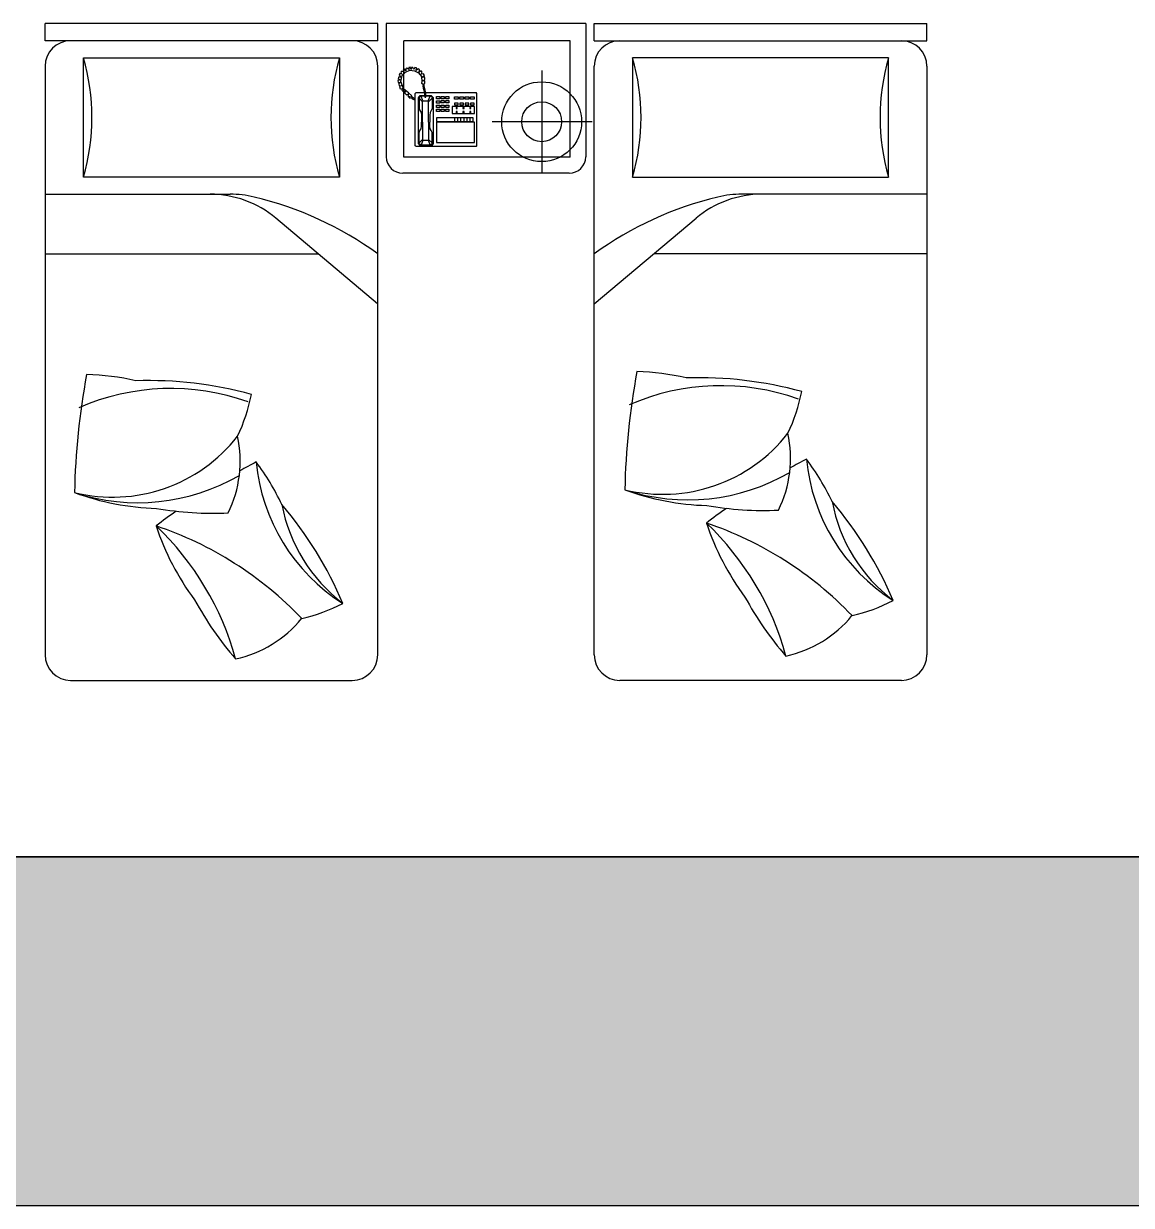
# Model space of a CAD drawing. Header units: millimetres. Extents: x 1787 to 68324, y 1435 to 30835.
# Drawn here: x 31651 to 34980, y 1435 to 4987 of the extents above; entities that cross this region are included whole.
import ezdxf

# ---------------------------------------------------------------- set-up
doc = ezdxf.new("R2010")
doc.units = ezdxf.units.MM
doc.layers.add('www.cad-blocks.net', color=7, linetype='Continuous')

# ---------------------------------------------------------------- blocks, each defined once
blk = doc.blocks.new('A$C446034F9')
for p, q in [((0, 1.9231), (0, 1.9744)), ((1, 1.9744), (0, 1.9744)), ((1, 1.9231), (1, 1.9744)), ((1.0252, 1.9744), (1.0252, 1.5744)), ((1.6252, 1.9744), (1.0252, 1.9744)), ((1.6252, 1.9744), (1.6252, 1.5744)), ((1.6504, 1.9231), (1.6504, 1.9744)), ((1.6504, 1.9744), (2.6504, 1.9744)), ((2.6504, 1.9231), (2.6504, 1.9744)), ((1, 1.9231), (0, 1.9231)), ((1.0785, 1.5729), (1.0785, 1.9229)), ((1.5785, 1.9229), (1.0785, 1.9229)), ((1.5785, 1.5729), (1.5785, 1.9229)), ((1.6504, 1.9231), (2.6504, 1.9231)), ((0, 1.8462), (0, 0.0769)), ((1, 0.0769), (1, 1.8462)), ((1.4925, 1.8338), (1.4925, 1.5243)), ((1.6504, 0.0769), (1.6504, 1.8462)), ((2.6504, 1.8462), (2.6504, 0.0769)), ((1.6438, 1.6794), (1.3437, 1.6794)), ((1.5785, 1.5729), (1.0785, 1.5729)), ((1.5752, 1.5244), (1.0752, 1.5244)), ((0.0769, 0), (0.9231, 0)), ((2.5735, 0), (1.7273, 0))]:
    blk.add_line(p, q)
at = {"linetype": 'ByBlock'}
for p, q in [((0.1154, 1.5128), (0.1154, 1.8718)), ((0.1154, 1.8718), (0.8846, 1.8718)), ((0.8846, 1.8718), (0.8846, 1.5128)), ((1.7658, 1.8718), (1.7658, 1.5128)), ((2.535, 1.8718), (1.7658, 1.8718)), ((2.535, 1.5128), (2.535, 1.8718)), ((1.0623, 1.8137), (1.0614, 1.809)), ((1.0695, 1.8134), (1.0623, 1.8137)), ((1.0658, 1.8243), (1.064, 1.8197)), ((1.064, 1.8197), (1.0695, 1.8134)), ((1.0725, 1.8222), (1.0658, 1.8243)), ((1.0723, 1.8313), (1.0693, 1.8285)), ((1.0693, 1.8285), (1.0725, 1.8222)), ((1.0697, 1.8009), (1.073, 1.8183)), ((1.0788, 1.8285), (1.0723, 1.8313)), ((1.073, 1.8183), (1.0832, 1.8282)), ((1.0797, 1.838), (1.076, 1.8347)), ((1.076, 1.8347), (1.0788, 1.8285)), ((1.0845, 1.832), (1.0797, 1.838)), ((1.0832, 1.8282), (1.0966, 1.834)), ((1.0875, 1.8407), (1.0838, 1.8389)), ((1.0838, 1.8389), (1.0845, 1.832)), ((1.0929, 1.8361), (1.0875, 1.8407)), ((1.0931, 1.8424), (1.0929, 1.8361)), ((1.0975, 1.8435), (1.0931, 1.8424)), ((1.0966, 1.834), (1.1104, 1.8329)), ((1.1, 1.8361), (1.0975, 1.8435)), ((1.1017, 1.8428), (1.1, 1.8361)), ((1.1056, 1.8424), (1.1017, 1.8428)), ((1.1084, 1.8361), (1.1056, 1.8424)), ((1.1114, 1.8424), (1.1084, 1.8361)), ((1.1104, 1.8329), (1.1227, 1.8264)), ((1.1162, 1.841), (1.1114, 1.8424)), ((1.1155, 1.8333), (1.1162, 1.841)), ((1.1211, 1.838), (1.1155, 1.8333)), ((1.1255, 1.8352), (1.1211, 1.838)), ((1.1227, 1.8264), (1.1315, 1.8153)), ((1.1246, 1.8289), (1.1255, 1.8352)), ((1.1299, 1.8329), (1.1246, 1.8289)), ((1.1333, 1.8287), (1.1299, 1.8329)), ((1.1301, 1.8222), (1.1333, 1.8287)), ((1.137, 1.8236), (1.1301, 1.8222)), ((1.1315, 1.8153), (1.1327, 1.8007)), ((1.1336, 1.8132), (1.1401, 1.8183)), ((1.141, 1.8125), (1.1336, 1.8132)), ((1.1401, 1.8183), (1.137, 1.8236)), ((1.1414, 1.8063), (1.141, 1.8125)), ((1.0674, 1.8056), (1.0603, 1.8035)), ((1.0603, 1.8035), (1.0614, 1.7977)), ((1.0614, 1.809), (1.0674, 1.8056)), ((1.0614, 1.7977), (1.0677, 1.7977)), ((1.0677, 1.7977), (1.0628, 1.7931)), ((1.0628, 1.7931), (1.0644, 1.7877)), ((1.0644, 1.7877), (1.0718, 1.788)), ((1.0718, 1.788), (1.0651, 1.7854)), ((1.0651, 1.7854), (1.0672, 1.7785)), ((1.0672, 1.7785), (1.0741, 1.7792)), ((1.0774, 1.7792), (1.0697, 1.8009)), ((1.0742, 1.7792), (1.0724, 1.7742)), ((1.0927, 1.7659), (1.0776, 1.7788)), ((1.1327, 1.8007), (1.1317, 1.7954)), ((1.1317, 1.7954), (1.1359, 1.7924)), ((1.135, 1.8023), (1.1414, 1.8063)), ((1.1417, 1.8012), (1.135, 1.8023)), ((1.1359, 1.7924), (1.1357, 1.7864)), ((1.1357, 1.7864), (1.1364, 1.7808)), ((1.1364, 1.7808), (1.1391, 1.7699)), ((1.1387, 1.7931), (1.1412, 1.7956)), ((1.1394, 1.7917), (1.1387, 1.7931)), ((1.1391, 1.7857), (1.1394, 1.7917)), ((1.1419, 1.7748), (1.1391, 1.7857)), ((1.1412, 1.7956), (1.1417, 1.8012)), ((1.0724, 1.7742), (1.0768, 1.7695)), ((1.0768, 1.7695), (1.082, 1.7727)), ((1.082, 1.7727), (1.0808, 1.7655)), ((1.0808, 1.7655), (1.086, 1.7605)), ((1.086, 1.7605), (1.0923, 1.7637)), ((1.0923, 1.7637), (1.0899, 1.757)), ((1.0899, 1.757), (1.0929, 1.7538)), ((1.1019, 1.7576), (1.0927, 1.7659)), ((1.0929, 1.7538), (1.0957, 1.756)), ((1.0957, 1.756), (1.0941, 1.7526)), ((1.0941, 1.7526), (1.0961, 1.7506)), ((1.0961, 1.7506), (1.1003, 1.7522)), ((1.0995, 1.7552), (1.1019, 1.7576)), ((1.1019, 1.7554), (1.0995, 1.7552)), ((1.1003, 1.7522), (1.1028, 1.75)), ((1.1032, 1.7538), (1.1019, 1.7554)), ((1.1028, 1.75), (1.106, 1.7468)), ((1.1078, 1.7502), (1.1032, 1.7538)), ((1.106, 1.7468), (1.1128, 1.7442)), ((1.1128, 1.7488), (1.1078, 1.7502)), ((1.1128, 1.7648), (1.1151, 1.7671)), ((1.1128, 1.607), (1.1128, 1.7648)), ((1.1151, 1.7671), (1.1398, 1.7671)), ((1.122, 1.7511), (1.1277, 1.7579)), ((1.122, 1.6139), (1.122, 1.7511)), ((1.1254, 1.7545), (1.1243, 1.7499)), ((1.1243, 1.7499), (1.1243, 1.7191)), ((1.1243, 1.7499), (1.1346, 1.7396)), ((1.13, 1.7568), (1.1254, 1.7545)), ((1.1277, 1.7579), (1.1411, 1.7579)), ((1.1412, 1.7568), (1.13, 1.7568)), ((1.1357, 1.7419), (1.13, 1.7568)), ((1.1346, 1.7396), (1.1357, 1.7419)), ((1.1357, 1.7419), (1.1517, 1.7419)), ((1.1391, 1.7699), (1.1407, 1.7625)), ((1.1407, 1.7625), (1.1414, 1.7534)), ((1.1414, 1.7534), (1.1448, 1.7534)), ((1.1447, 1.7632), (1.1419, 1.7748)), ((1.1438, 1.7671), (1.2957, 1.7671)), ((1.1448, 1.7534), (1.1447, 1.7632)), ((1.1448, 1.7579), (1.1608, 1.7579)), ((1.1574, 1.7568), (1.1448, 1.7568)), ((1.1517, 1.7419), (1.1574, 1.7568)), ((1.1528, 1.7396), (1.1517, 1.7419)), ((1.1631, 1.7499), (1.1528, 1.7396)), ((1.1574, 1.7568), (1.162, 1.7545)), ((1.1608, 1.7579), (1.1666, 1.7522)), ((1.162, 1.7545), (1.1631, 1.7499)), ((1.1631, 1.7499), (1.1631, 1.7191)), ((1.1666, 1.7522), (1.1666, 1.6139)), ((1.1768, 1.7556), (1.186, 1.7556)), ((1.1768, 1.7488), (1.1768, 1.7556)), ((1.186, 1.7488), (1.1768, 1.7488)), ((1.1768, 1.7419), (1.186, 1.7419)), ((1.1768, 1.7351), (1.1768, 1.7419)), ((1.186, 1.7556), (1.186, 1.7488)), ((1.186, 1.7419), (1.186, 1.7351)), ((1.1906, 1.7488), (1.1906, 1.7556)), ((1.1906, 1.7556), (1.1997, 1.7556)), ((1.1997, 1.7488), (1.1906, 1.7488)), ((1.1906, 1.7431), (1.1997, 1.7431)), ((1.1906, 1.7362), (1.1906, 1.7431)), ((1.1997, 1.7556), (1.1997, 1.7488)), ((1.1997, 1.7431), (1.1997, 1.7362)), ((1.2043, 1.7488), (1.2043, 1.7556)), ((1.2043, 1.7556), (1.2134, 1.7556)), ((1.2134, 1.7488), (1.2043, 1.7488)), ((1.2043, 1.7431), (1.2134, 1.7431)), ((1.2043, 1.7362), (1.2043, 1.7431)), ((1.2134, 1.7556), (1.2134, 1.7488)), ((1.2134, 1.7431), (1.2134, 1.7362)), ((1.2306, 1.7476), (1.2306, 1.7545)), ((1.2306, 1.7545), (1.242, 1.7545)), ((1.242, 1.7476), (1.2306, 1.7476)), ((1.242, 1.7545), (1.242, 1.7476)), ((1.2466, 1.7545), (1.258, 1.7545)), ((1.2466, 1.7476), (1.2466, 1.7545)), ((1.258, 1.7476), (1.2466, 1.7476)), ((1.258, 1.7545), (1.258, 1.7476)), ((1.2626, 1.7545), (1.274, 1.7545)), ((1.2626, 1.7476), (1.2626, 1.7545)), ((1.274, 1.7476), (1.2626, 1.7476)), ((1.274, 1.7545), (1.274, 1.7476)), ((1.2786, 1.7545), (1.29, 1.7545)), ((1.2786, 1.7476), (1.2786, 1.7545)), ((1.29, 1.7476), (1.2786, 1.7476)), ((1.29, 1.7545), (1.29, 1.7476)), ((1.298, 1.7648), (1.2957, 1.7671)), ((1.298, 1.607), (1.298, 1.7648)), ((1.1243, 1.7191), (1.1266, 1.7133)), ((1.1266, 1.7133), (1.13, 1.7076)), ((1.13, 1.7076), (1.1311, 1.6996)), ((1.1346, 1.6779), (1.1346, 1.7396)), ((1.1528, 1.6779), (1.1528, 1.7396)), ((1.1574, 1.7076), (1.1563, 1.6996)), ((1.1608, 1.7133), (1.1574, 1.7076)), ((1.1631, 1.7191), (1.1608, 1.7133)), ((1.186, 1.7351), (1.1768, 1.7351)), ((1.1768, 1.7225), (1.1768, 1.7293)), ((1.1768, 1.7293), (1.186, 1.7293)), ((1.186, 1.7225), (1.1768, 1.7225)), ((1.1768, 1.7099), (1.1768, 1.7168)), ((1.1768, 1.7168), (1.186, 1.7168)), ((1.186, 1.7099), (1.1768, 1.7099)), ((1.186, 1.7293), (1.186, 1.7225)), ((1.186, 1.7168), (1.186, 1.7099)), ((1.1997, 1.7362), (1.1906, 1.7362)), ((1.1906, 1.7225), (1.1906, 1.7293)), ((1.1906, 1.7293), (1.1997, 1.7293)), ((1.1997, 1.7225), (1.1906, 1.7225)), ((1.1906, 1.7168), (1.1997, 1.7168)), ((1.1906, 1.7099), (1.1906, 1.7168)), ((1.1997, 1.7099), (1.1906, 1.7099)), ((1.1997, 1.7293), (1.1997, 1.7225)), ((1.1997, 1.7168), (1.1997, 1.7099)), ((1.2134, 1.7362), (1.2043, 1.7362)), ((1.2043, 1.7225), (1.2043, 1.7293)), ((1.2043, 1.7293), (1.2134, 1.7293)), ((1.2134, 1.7225), (1.2043, 1.7225)), ((1.2043, 1.7099), (1.2043, 1.7168)), ((1.2043, 1.7168), (1.2134, 1.7168)), ((1.2134, 1.7099), (1.2043, 1.7099)), ((1.2134, 1.7293), (1.2134, 1.7225)), ((1.2134, 1.7168), (1.2134, 1.7099)), ((1.2237, 1.7248), (1.2237, 1.7042)), ((1.2911, 1.7248), (1.2237, 1.7248)), ((1.242, 1.7351), (1.2306, 1.7351)), ((1.2306, 1.7351), (1.2306, 1.7305)), ((1.2306, 1.7305), (1.242, 1.7305)), ((1.2351, 1.7225), (1.2351, 1.7191)), ((1.2386, 1.7225), (1.2351, 1.7225)), ((1.2351, 1.7191), (1.2386, 1.7191)), ((1.2351, 1.7099), (1.2351, 1.7065)), ((1.2386, 1.7099), (1.2351, 1.7099)), ((1.2351, 1.7065), (1.2386, 1.7065)), ((1.2386, 1.7191), (1.2386, 1.7225)), ((1.2386, 1.7065), (1.2386, 1.7099)), ((1.242, 1.7305), (1.242, 1.7351)), ((1.2466, 1.7351), (1.2466, 1.7305)), ((1.258, 1.7351), (1.2466, 1.7351)), ((1.2466, 1.7305), (1.258, 1.7305)), ((1.2557, 1.7225), (1.2557, 1.7191)), ((1.2591, 1.7225), (1.2557, 1.7225)), ((1.2557, 1.7191), (1.2591, 1.7191)), ((1.2557, 1.7099), (1.2557, 1.7065)), ((1.2591, 1.7099), (1.2557, 1.7099)), ((1.2557, 1.7065), (1.2591, 1.7065)), ((1.258, 1.7305), (1.258, 1.7351)), ((1.2591, 1.7191), (1.2591, 1.7225)), ((1.2591, 1.7065), (1.2591, 1.7099)), ((1.2626, 1.7351), (1.2626, 1.7305)), ((1.274, 1.7351), (1.2626, 1.7351)), ((1.2626, 1.7305), (1.274, 1.7305)), ((1.274, 1.7305), (1.274, 1.7351)), ((1.2763, 1.7225), (1.2763, 1.7191)), ((1.2797, 1.7225), (1.2763, 1.7225)), ((1.2763, 1.7191), (1.2797, 1.7191)), ((1.2797, 1.7099), (1.2763, 1.7099)), ((1.2763, 1.7099), (1.2763, 1.7065)), ((1.2763, 1.7065), (1.2797, 1.7065)), ((1.2786, 1.7351), (1.2786, 1.7305)), ((1.29, 1.7351), (1.2786, 1.7351)), ((1.2786, 1.7305), (1.29, 1.7305)), ((1.2797, 1.7191), (1.2797, 1.7225)), ((1.2797, 1.7065), (1.2797, 1.7099)), ((1.29, 1.7305), (1.29, 1.7351)), ((1.2911, 1.7042), (1.2911, 1.7248)), ((1.1311, 1.6996), (1.1311, 1.6779)), ((1.1311, 1.6665), (1.1311, 1.6779)), ((1.1346, 1.6779), (1.1346, 1.6265)), ((1.1528, 1.6779), (1.1528, 1.6265)), ((1.1563, 1.6996), (1.1563, 1.6779)), ((1.1563, 1.6665), (1.1563, 1.6779)), ((1.2866, 1.6916), (1.1768, 1.6916)), ((1.1768, 1.6916), (1.1768, 1.6802)), ((1.1768, 1.6802), (1.2866, 1.6802)), ((1.2911, 1.6779), (1.1768, 1.6779)), ((1.1768, 1.6779), (1.1768, 1.6173)), ((1.2237, 1.7042), (1.2911, 1.7042)), ((1.2317, 1.6802), (1.2317, 1.6916)), ((1.2409, 1.6802), (1.2409, 1.6916)), ((1.25, 1.6802), (1.25, 1.6916)), ((1.2591, 1.6802), (1.2591, 1.6916)), ((1.2683, 1.6802), (1.2683, 1.6916)), ((1.2774, 1.6802), (1.2774, 1.6916)), ((1.2866, 1.6802), (1.2866, 1.6916)), ((1.2911, 1.6173), (1.2911, 1.6779)), ((1.1243, 1.6471), (1.1266, 1.6528)), ((1.1243, 1.6162), (1.1243, 1.6471)), ((1.1266, 1.6528), (1.13, 1.6585)), ((1.13, 1.6585), (1.1311, 1.6665)), ((1.1574, 1.6585), (1.1563, 1.6665)), ((1.1608, 1.6528), (1.1574, 1.6585)), ((1.1631, 1.6471), (1.1608, 1.6528)), ((1.1631, 1.6162), (1.1631, 1.6471)), ((1.1151, 1.6048), (1.1128, 1.607)), ((1.2957, 1.6048), (1.1151, 1.6048)), ((1.1277, 1.6082), (1.122, 1.6139)), ((1.1243, 1.6162), (1.1346, 1.6265)), ((1.1254, 1.6116), (1.1243, 1.6162)), ((1.13, 1.6093), (1.1254, 1.6116)), ((1.162, 1.6082), (1.1277, 1.6082)), ((1.1357, 1.6242), (1.13, 1.6093)), ((1.1574, 1.6093), (1.13, 1.6093)), ((1.1346, 1.6265), (1.1357, 1.6242)), ((1.1357, 1.6242), (1.1517, 1.6242)), ((1.1528, 1.6265), (1.1517, 1.6242)), ((1.1517, 1.6242), (1.1574, 1.6093)), ((1.1631, 1.6162), (1.1528, 1.6265)), ((1.1574, 1.6093), (1.162, 1.6116)), ((1.162, 1.6116), (1.1631, 1.6162)), ((1.1666, 1.6139), (1.162, 1.6082)), ((1.1768, 1.6173), (1.2911, 1.6173)), ((1.2957, 1.6048), (1.298, 1.607)), ((0.8846, 1.5128), (0.1154, 1.5128)), ((1.7658, 1.5128), (2.535, 1.5128)), ((0, 1.4615), (0.5568, 1.4615)), ((2.6504, 1.4615), (2.0936, 1.4615)), ((0.9996, 1.1318), (0.694, 1.3892)), ((1.6507, 1.1318), (1.9564, 1.3892)), ((0, 1.2821), (0.8205, 1.2821)), ((2.6504, 1.2821), (1.8299, 1.2821))]:
    blk.add_line(p, q, dxfattribs=at)
for radius in [0.12, 0.06]:
    blk.add_circle((1.4925, 1.6794), radius)
for centre, radius, start, end in [((0.0769, 1.8462), 0.0769, 90, 180), ((0.9231, 1.8462), 0.0769, 0, 90), ((1.7273, 1.8462), 0.0769, 90, 180), ((2.5735, 1.8462), 0.0769, 0, 90), ((1.0752, 1.5744), 0.05, 180, 270), ((1.5752, 1.5744), 0.05, 270, 0), ((3.9397, 0.5273), 2.1977, 169.4884, 178.8054), ((1.7596, 0.1944), 0.734, 76.8226, 88.4988), ((2.2858, 0.5187), 2.1977, 169.4884, 178.8054), ((0.1058, 0.1858), 0.734, 76.8226, 88.4988), ((0.3114, -0.264), 1.1652, 74.6278, 91.8845), ((1.9653, -0.2554), 1.1652, 74.6278, 91.8845), ((0.3779, 0.1889), 0.6885, 70.2936, 113.6414), ((0.0831, 0.9678), 0.548, 334.767, 348.5998), ((2.0317, 0.1975), 0.6885, 70.2936, 113.6414), ((1.737, 0.9764), 0.548, 334.767, 348.5998), ((0.2026, 1.0281), 0.4774, 256.1849, 322.0017), ((0.2291, 0.6597), 0.3575, 334.0418, 12.0262), ((1.8565, 1.0367), 0.4774, 256.1849, 322.0017), ((1.883, 0.6683), 0.3575, 334.0418, 12.0262), ((1.6636, -1.2852), 2.1977, 117.9248, 119.3793), ((0.0477, 0.2155), 0.734, 25.259, 36.9351), ((1.1975, 0.7092), 0.5655, 185.3391, 237.6895), ((3.3175, -1.2766), 2.1977, 117.9248, 119.3793), ((2.8513, 0.7178), 0.5655, 185.3391, 237.6895), ((1.7015, 0.2241), 0.734, 25.259, 36.9351), ((0.2786, 1.1426), 0.6085, 251.81, 300.1351), ((1.9324, 1.1512), 0.6085, 251.81, 300.1351), ((2.0129, 1.3126), 0.7874, 249.9163, 268.2487), ((0.359, 1.304), 0.7874, 249.9163, 268.2487), ((2.8448, 0.6279), 0.4879, 190.6986, 232.6864), ((1.477, -0.2166), 1.1652, 23.0642, 40.3209), ((1.6636, -1.2852), 2.1977, 125.2966, 127.2418), ((0.5055, 1.4901), 0.9879, 260.0607, 272.6202), ((1.191, 0.6193), 0.4879, 190.6986, 232.6864), ((-0.1769, -0.2252), 1.1652, 23.0642, 40.3209), ((3.3175, -1.2766), 2.1977, 125.2966, 127.2418), ((2.1593, 1.4987), 0.9879, 260.0607, 272.6202), ((1.0809, 0.7123), 0.7874, 198.3527, 216.6851), ((-0.0103, -0.5592), 1.0798, 43.6306, 71.4288), ((-0.2659, -0.1657), 0.8697, 15.336, 46.4193), ((2.7348, 0.7209), 0.7874, 198.3527, 216.6851), ((1.6436, -0.5506), 1.0798, 43.6306, 71.4288), ((1.3879, -0.1571), 0.8697, 15.336, 46.4193), ((2.9716, 0.7218), 0.9879, 208.4971, 221.0566), ((1.3178, 0.7132), 0.9879, 208.4971, 221.0566), ((0.6461, 0.7193), 0.548, 283.2034, 297.0362), ((2.3, 0.728), 0.548, 283.2034, 297.0362), ((0.4955, 0.4134), 0.3575, 282.4782, 320.4625), ((2.1494, 0.4221), 0.3575, 282.4782, 320.4625), ((0.0769, 0.0769), 0.0769, 180, 270), ((0.9231, 0.0769), 0.0769, 270, 0), ((1.7273, 0.0769), 0.0769, 180, 270), ((2.5735, 0.0769), 0.0769, 270, 0)]:
    blk.add_arc(centre, radius, start, end)
for centre, radius, start, end in [((-0.5, 1.6923), 0.641, 343.7398, 16.2602), ((1.5, 1.6923), 0.641, 163.7398, 196.2602), ((1.1504, 1.6923), 0.641, 343.7398, 16.2602), ((3.1504, 1.6923), 0.641, 163.7398, 196.2602), ((0.4958, 1.1538), 0.3077, 49.8941, 90), ((0.5568, 1.1538), 0.3077, 76.6072, 90), ((2.1546, 1.1538), 0.3077, 90, 130.1059), ((2.0936, 1.1538), 0.3077, 90, 103.3928), ((0.3864, 0.4381), 1.0434, 53.9798, 76.6072), ((2.264, 0.4381), 1.0434, 103.3928, 126.0202)]:
    blk.add_arc(centre, radius, start, end, dxfattribs=at)
blk = doc.blocks.new('format')
at = {"true_color": 0x546d8e}
h = blk.add_hatch(color=155, dxfattribs=at)
h.set_gradient(color1=(68, 68, 68), color2=(84, 109, 142), tint=1)
h.paths.add_polyline_path([(110172.9, 10917.5), (110172.9, 11965.4), (47364.4, 11965.4), (47364.4, 10917.5)])
at = {"color": 155, "true_color": 0x546d8e}
for p, q in [((110172.9, 11965.4), (47364.4, 11965.4)), ((47364.4, 11965.4), (110172.9, 11965.4)), ((47364.4, 10917.5), (110172.9, 10917.5))]:
    blk.add_line(p, q, dxfattribs=at)
blk.add_line((47364.4, 11965.4), (110172.9, 11965.4))

msp = doc.modelspace()

# ---------------------------------------------------------------- block references
at = {"xscale": 1000, "yscale": 1000, "zscale": 1000}
msp.add_blockref('A$C446034F9', (31715.3, 3013), dxfattribs=at)
at = {"layer": 'www.cad-blocks.net'}
msp.add_blockref('format', (-41848.5, -9482.9), dxfattribs=at)

doc.saveas('drawing.dxf')
